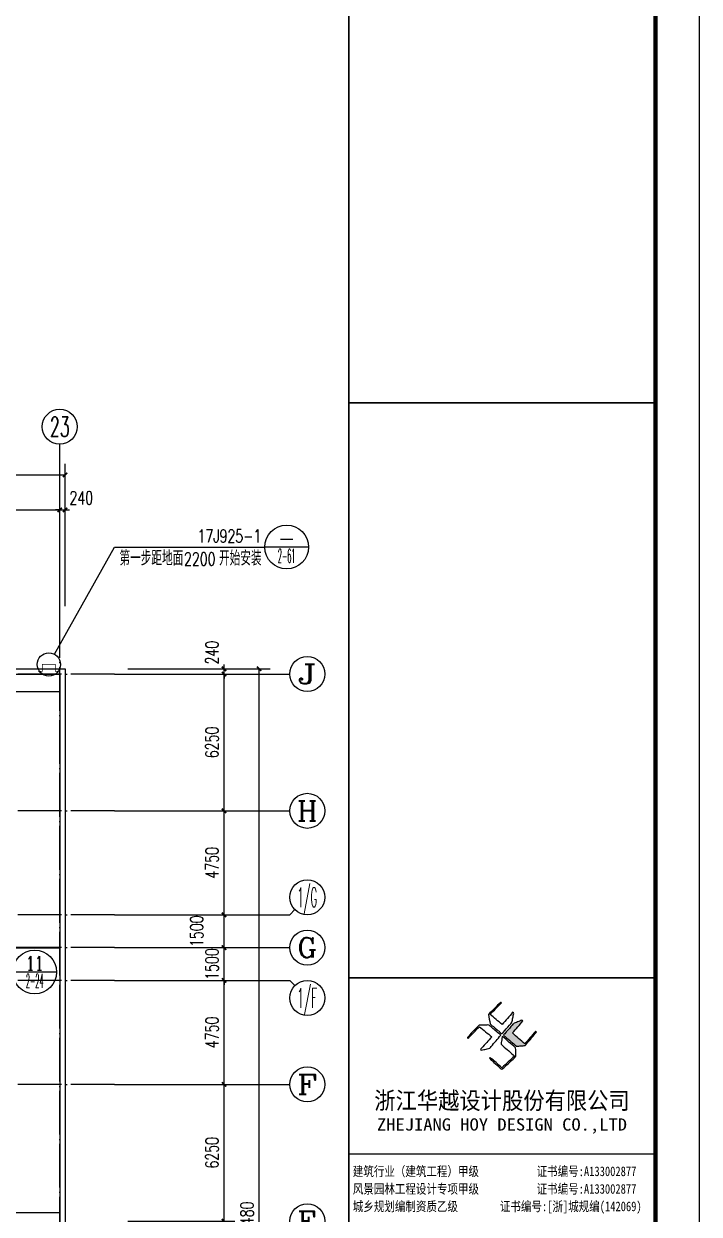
# Model space of a CAD drawing. Extents: x 13898408 to 14113608, y -853943 to -68012.
# Drawn here: x 14077765 to 14108608, y -511923 to -457533 of the extents above; entities that cross this region are included whole.
import ezdxf
from ezdxf.enums import TextEntityAlignment as Align

# ---------------------------------------------------------------- set-up
doc = ezdxf.new("R2010")
doc.units = 0
doc.header["$LTSCALE"] = 1000
doc.header["$MEASUREMENT"] = 0
doc.linetypes.add('DOTE', pattern=[2.42, 2, -0.2, 0.02, -0.2])
for name, color, linetype in [('AXIS', 3, 'Continuous'), ('AXIS_TEXT', 7, 'Continuous'), ('DIM_IDEN', 3, 'Continuous'), ('DIM_LEAD', 3, 'Continuous'), ('DOTE', 1, 'DOTE'), ('PUB_TEXT', 7, 'Continuous'), ('PUB_TITLE', 4, 'Continuous'), ('TK', 4, 'Continuous')]:
    doc.layers.add(name, color=color, linetype=linetype)
doc.styles.add('-宋体', font='', dxfattribs={"width": 0.8})
doc.styles.add('_TCH_AXIS', font='COMPLEX', dxfattribs={"bigfont": 'GBCBIG'})
doc.styles.add('_TCH_DIM', font='SIMPLEX', dxfattribs={"bigfont": 'GBCBIG'})
doc.styles.add('_TCH_DIM_T3', font='SIMPLEX', dxfattribs={"width": 0.705882, "bigfont": 'GBCBIG'})
doc.styles.add('_TCH_LABEL', font='COMPLEX', dxfattribs={"bigfont": 'GBCBIG'})
doc.styles.add('COMPLEX', font='COMPLEX')
doc.styles.add('HT', font='simhei.ttf', dxfattribs={"width": 0.8})
doc.styles.add('图签黑体', font='simhei.ttf', dxfattribs={"height": 550})
doc.styles.get('-宋体').set_extended_font_data('SimSun')
doc.dimstyles.new('_TCH_ARCH&&200', dxfattribs={"dimtxt": 595, "dimasz": 200, "dimexe": 500, "dimexo": 600, "dimgap": 252.5, "dimtad": 1, "dimdec": 0, "dimzin": 0, "dimdsep": 46, "dimtxsty": '_TCH_DIM_T3', "dimblk": 'ARCHTICK', "dimcen": 0.09, "dimclrt": 7, "dimazin": 2, "dimtfac": 1, "dimtdec": 0, "dimtix": 1, "dimtmove": 2, "dimatfit": 3, "dimfxl": 0, "dimtolj": 1, "dimtzin": 0, "dimarcsym": 0})

# ---------------------------------------------------------------- blocks, each defined once
blk = doc.blocks.new('A$C053D6479')
at = {"layer": 'PUB_TITLE'}
h = blk.add_hatch(color=256, dxfattribs=at)
h.dxf.hatch_style = 1
edge = h.paths.add_edge_path()
edge.add_spline(control_points=[(1026, 827), (1105, 920), (1188, 1008), (1266, 1102)], knot_values=[13, 13, 13, 13, 14, 14, 14, 14], degree=3, periodic=0)
edge.add_spline(control_points=[(1266, 1102), (1258, 1111), (1249, 1119), (1239, 1116)], knot_values=[12, 12, 12, 12, 13, 13, 13, 13], degree=3, periodic=0)
edge.add_spline(control_points=[(1239, 1116), (1210, 1107), (1179, 1092), (1144, 1077)], knot_values=[11, 11, 11, 11, 12, 12, 12, 12], degree=3, periodic=0)
edge.add_spline(control_points=[(1144, 1077), (1109, 1063), (1069, 1053), (1047, 1038)], knot_values=[10, 10, 10, 10, 11, 11, 11, 11], degree=3, periodic=0)
edge.add_spline(control_points=[(1047, 1038), (1028, 1026), (1007, 992), (991, 972)], knot_values=[9, 9, 9, 9, 10, 10, 10, 10], degree=3, periodic=0)
edge.add_spline(control_points=[(991, 972), (942, 913), (899, 868), (849, 810)], knot_values=[8, 8, 8, 8, 9, 9, 9, 9], degree=3, periodic=0)
edge.add_spline(control_points=[(849, 810), (842, 801), (822, 776), (822, 775)], knot_values=[7, 7, 7, 7, 8, 8, 8, 8], degree=3, periodic=0)
edge.add_spline(control_points=[(822, 775), (823, 771), (848, 752), (859, 744)], knot_values=[6, 6, 6, 6, 7, 7, 7, 7], degree=3, periodic=0)
edge.add_spline(control_points=[(859, 744), (949, 670), (1035, 592), (1122, 521)], knot_values=[5, 5, 5, 5, 6, 6, 6, 6], degree=3, periodic=0)
edge.add_spline(control_points=[(1122, 521), (1153, 527), (1185, 530), (1217, 533)], knot_values=[4, 4, 4, 4, 5, 5, 5, 5], degree=3, periodic=0)
edge.add_spline(control_points=[(1217, 533), (1246, 535), (1293, 532), (1316, 542)], knot_values=[3, 3, 3, 3, 4, 4, 4, 4], degree=3, periodic=0)
edge.add_spline(control_points=[(1316, 542), (1327, 547), (1338, 565), (1349, 579)], knot_values=[2, 2, 2, 2, 3, 3, 3, 3], degree=3, periodic=0)
edge.add_spline(control_points=[(1349, 579), (1423, 670), (1507, 759), (1572, 848)], knot_values=[1, 1, 1, 1, 2, 2, 2, 2], degree=3, periodic=0)
edge.add_spline(control_points=[(1572, 848), (1564, 852), (1561, 861), (1551, 862)], knot_values=[0, 0, 0, 0, 1, 1, 1, 1], degree=3, periodic=0)
edge.add_spline(control_points=[(1551, 862), (1469, 769), (1393, 671), (1310, 579)], knot_values=[15, 15, 15, 15, 16, 16, 16, 16], degree=3, periodic=0)
edge.add_spline(control_points=[(1310, 579), (1216, 662), (1118, 742), (1026, 827)], knot_values=[14, 14, 14, 14, 15, 15, 15, 15], degree=3, periodic=0)
at = {"layer": 'TK'}
for points, knots in [([(1031, 1298), (1066, 1286), (1054, 1262), (1045, 1224), (1036, 1188), (1031, 1158), (1024, 1121), (1020, 1104), (1017, 1085), (1012, 1071), (1004, 1052), (976, 1026), (956, 1003), (906, 946), (866, 899), (814, 839), (806, 829), (789, 806), (787, 806), (777, 804), (728, 856), (719, 864), (651, 922), (580, 978), (514, 1036), (509, 1106), (488, 1176), (479, 1247), (570, 1343), (663, 1436), (758, 1526), (764, 1523), (768, 1518), (774, 1515), (693, 1422), (599, 1343), (520, 1249), (607, 1171), (698, 1096), (789, 1021), (874, 1109), (950, 1206), (1031, 1298)], [0, 0, 0, 0, 1, 1, 1, 2, 2, 2, 3, 3, 3, 4, 4, 4, 5, 5, 5, 6, 6, 6, 7, 7, 7, 8, 8, 8, 9, 9, 9, 10, 10, 10, 11, 11, 11, 12, 12, 12, 13, 13, 13, 14, 14, 14, 14]), ([(1551, 862), (1561, 861), (1564, 852), (1572, 848), (1507, 759), (1423, 670), (1349, 579), (1338, 565), (1327, 547), (1316, 542), (1293, 532), (1246, 535), (1217, 533), (1185, 530), (1153, 527), (1122, 521), (1035, 592), (949, 670), (859, 744), (848, 752), (823, 771), (822, 775), (822, 776), (842, 801), (849, 810), (899, 868), (942, 913), (991, 972), (1007, 992), (1028, 1026), (1047, 1038), (1069, 1053), (1109, 1063), (1144, 1077), (1179, 1092), (1210, 1107), (1239, 1116), (1249, 1119), (1258, 1111), (1266, 1102), (1188, 1008), (1105, 920), (1026, 827), (1118, 742), (1216, 662), (1310, 579), (1393, 671), (1469, 769), (1551, 862)], [0, 0, 0, 0, 1, 1, 1, 2, 2, 2, 3, 3, 3, 4, 4, 4, 5, 5, 5, 6, 6, 6, 7, 7, 7, 8, 8, 8, 9, 9, 9, 10, 10, 10, 11, 11, 11, 12, 12, 12, 13, 13, 13, 14, 14, 14, 15, 15, 15, 16, 16, 16, 16]), ([(555, 949), (624, 891), (699, 833), (760, 773), (689, 691), (614, 604), (539, 517), (529, 505), (516, 487), (506, 482), (492, 475), (469, 472), (452, 467), (416, 456), (383, 448), (342, 438), (323, 433), (297, 422), (293, 440), (291, 452), (313, 470), (322, 480), (400, 566), (477, 652), (553, 736), (460, 815), (366, 894), (270, 970), (183, 883), (101, 791), (16, 703), (-18, 714), (9, 735), (28, 755), (103, 838), (192, 930), (266, 1005), (319, 1009), (387, 1005), (442, 1007), (456, 1008), (472, 1011), (485, 1007), (507, 1000), (534, 967), (555, 949)], [0, 0, 0, 0, 1, 1, 1, 2, 2, 2, 3, 3, 3, 4, 4, 4, 5, 5, 5, 6, 6, 6, 7, 7, 7, 8, 8, 8, 9, 9, 9, 10, 10, 10, 11, 11, 11, 12, 12, 12, 13, 13, 13, 14, 14, 14, 15, 15, 15, 15]), ([(1097, 490), (1100, 425), (1106, 361), (1107, 294), (1018, 207), (925, 121), (830, 33), (818, 21), (800, 0), (787, 0), (768, -1), (725, 49), (712, 60), (662, 103), (616, 143), (568, 186), (545, 207), (518, 224), (499, 250), (501, 259), (511, 261), (516, 267), (609, 192), (696, 111), (785, 33), (883, 118), (977, 208), (1070, 298), (992, 373), (892, 456), (803, 534), (791, 544), (768, 561), (766, 569), (761, 588), (776, 634), (780, 655), (785, 690), (788, 721), (795, 746), (897, 661), (998, 576), (1097, 490)], [0, 0, 0, 0, 1, 1, 1, 2, 2, 2, 3, 3, 3, 4, 4, 4, 5, 5, 5, 6, 6, 6, 7, 7, 7, 8, 8, 8, 9, 9, 9, 10, 10, 10, 11, 11, 11, 12, 12, 12, 13, 13, 13, 14, 14, 14, 14])]:
    blk.add_open_spline(points, degree=3, knots=knots, dxfattribs=at)
blk = doc.blocks.new('GeYuanFrame_36671151', base_point=(20.09, 4.53))
at = {"layer": 'TK'}
blk.add_line((991.09, 316.93), (1061.09, 316.93), dxfattribs=at)
blk.add_lwpolyline([(20.09, 4.53), (20.09, 598.53), (1071.09, 598.53), (1071.09, 4.53)], close=True, dxfattribs=at)
at = {"layer": 'TK', "const_width": 1}
blk.add_lwpolyline([(45.09, 588.53), (1061.09, 588.53), (1061.09, 14.53), (45.09, 14.53)], close=True, dxfattribs=at)
at = {"layer": 'TK'}
for points, const_width in [([(991.09, 588.53), (991.09, 14.53)], 0.4), ([(991.09, 488.5), (1061.09, 488.5)], 0.35), ([(991.09, 357.14), (1061.09, 357.14)], 0.35)]:
    blk.add_lwpolyline(points, dxfattribs=dict(at, const_width=const_width))
at = {"layer": 'PUB_TITLE', "xscale": 0.01000000000021828, "yscale": 0.01000000000021828, "zscale": 0.01}
blk.add_blockref('A$C053D6479', (1018.19, 336.27), dxfattribs=at)
at = {"layer": 'TK'}
for s, height, style, width, p in [('浙江华越设计股份有限公司', 3.96, 'HT', 0.9, (1026.07, 329.16)), ('ZHEJIANG HOY DESIGN CO.,LTD', 2.8, '图签黑体', 1.11, (1026.06, 323.29))]:
    blk.add_text(s, height=height, dxfattribs=dict(at, style=style, width=width)).set_placement(p, align=Align.MIDDLE)
at = {"layer": 'TK', "style": '-宋体', "width": 0.8}
for s, p in [('建筑行业（建筑工程）甲级           证书编号:A133002877', (992, 311.83)), ('风景园林工程设计专项甲级           证书编号:A133002877', (992, 307.81)), ('城乡规划编制资质乙级        证书编号:[浙]城规编(142069)', (992, 303.82))]:
    blk.add_text(s, height=2.2, dxfattribs=at).set_placement(p)
blk = doc.blocks.new('_AXISO')
blk.add_circle((0, 0), 0.5)
at = {"layer": 'AXIS_TEXT', "style": 'COMPLEX', "width": 1.041667}
blk.add_attdef('A', text='', height=0.56, dxfattribs=at).set_placement((-0.25, -0.28), (0.25, -0.28), align=Align.FIT)
blk = doc.blocks.new('_ArchTick')
at = {"color": 0, "linetype": 'ByBlock', "const_width": 0.4}
blk.add_lwpolyline([(-0.5, -0.5), (0.5, 0.5)], dxfattribs=at)
blk = doc.blocks.new('*D288')
at = {"layer": 'AXIS', "color": 0, "lineweight": -2}
for p, q in [((13916368, -484143), (13916368, -477643)), ((14079648, -484143), (14079648, -477643)), ((13916368, -478143), (14079648, -478143))]:
    blk.add_line(p, q, dxfattribs=at)
at = {"layer": 'Defpoints', "color": 0}
for p in [(14079648, -478143), (13916368, -484743), (14079648, -484743)]:
    blk.add_point(p, dxfattribs=at)
at = {"layer": 'AXIS', "color": 0, "lineweight": -2, "xscale": 200, "yscale": 200, "zscale": 200, "rotation": 180}
blk.add_blockref('_ArchTick', (13916368, -478143), dxfattribs=at)
at = {"layer": 'AXIS', "color": 0, "lineweight": -2, "xscale": 200, "yscale": 200, "zscale": 200}
blk.add_blockref('_ArchTick', (14079648, -478143), dxfattribs=at)
at = {"layer": 'AXIS', "color": 7, "insert": (13998008, -477593), "char_height": 595, "attachment_point": 5, "style": '_TCH_DIM_T3'}
blk.add_mtext('\\A1;163280', dxfattribs=at)
blk = doc.blocks.new('*D311')
at = {"layer": 'AXIS', "color": 0, "lineweight": -2}
for p, q in [((14072008, -484143), (14072008, -479243)), ((14079408, -484143), (14079408, -479243)), ((14072008, -479743), (14079408, -479743))]:
    blk.add_line(p, q, dxfattribs=at)
at = {"layer": 'Defpoints', "color": 0}
for p in [(14079408, -479743), (14072008, -484743), (14079408, -484743)]:
    blk.add_point(p, dxfattribs=at)
at = {"layer": 'AXIS', "color": 0, "lineweight": -2, "xscale": 200, "yscale": 200, "zscale": 200, "rotation": 180}
blk.add_blockref('_ArchTick', (14072008, -479743), dxfattribs=at)
at = {"layer": 'AXIS', "color": 0, "lineweight": -2, "xscale": 200, "yscale": 200, "zscale": 200}
blk.add_blockref('_ArchTick', (14079408, -479743), dxfattribs=at)
at = {"layer": 'AXIS', "color": 7, "insert": (14075708, -479193), "char_height": 595, "attachment_point": 5, "style": '_TCH_DIM_T3'}
blk.add_mtext('\\A1;7400', dxfattribs=at)
blk = doc.blocks.new('*D312')
at = {"layer": 'AXIS', "color": 0, "lineweight": -2}
for p, q in [((14079408, -484143), (14079408, -479243)), ((14079648, -484143), (14079648, -479243)), ((14079408, -479743), (14079208, -479743)), ((14079408, -479743), (14079648, -479743)), ((14079648, -479743), (14079848, -479743))]:
    blk.add_line(p, q, dxfattribs=at)
at = {"layer": 'Defpoints', "color": 0}
for p in [(14079648, -479743), (14079408, -484743), (14079648, -484743)]:
    blk.add_point(p, dxfattribs=at)
at = {"layer": 'AXIS', "color": 0, "lineweight": -2, "xscale": 200, "yscale": 200, "zscale": 200}
blk.add_blockref('_ArchTick', (14079408, -479743), dxfattribs=at)
at = {"layer": 'AXIS', "color": 0, "lineweight": -2, "xscale": 200, "yscale": 200, "zscale": 200, "rotation": 180}
blk.add_blockref('_ArchTick', (14079648, -479743), dxfattribs=at)
at = {"layer": 'AXIS', "color": 7, "insert": (14080388, -479193), "char_height": 595, "attachment_point": 5, "style": '_TCH_DIM_T3'}
blk.add_mtext('\\A1;240', dxfattribs=at)
blk = doc.blocks.new('*D313')
at = {"layer": 'AXIS', "color": 0, "lineweight": -2}
for p, q in [((14082508, -487003), (14089008, -487003)), ((14088508, -537483), (14088508, -487003)), ((14082508, -537483), (14089008, -537483))]:
    blk.add_line(p, q, dxfattribs=at)
at = {"layer": 'Defpoints', "color": 0}
for p in [(14081908, -487003), (14088508, -487003), (14081908, -537483)]:
    blk.add_point(p, dxfattribs=at)
at = {"layer": 'AXIS', "color": 0, "lineweight": -2, "xscale": 200, "yscale": 200, "zscale": 200}
for p, rotation in [((14088508, -487003), 90), ((14088508, -537483), 270)]:
    blk.add_blockref('_ArchTick', p, dxfattribs=dict(at, rotation=rotation))
at = {"layer": 'AXIS', "color": 7, "insert": (14087958, -512243), "char_height": 595, "attachment_point": 5, "rotation": 90, "style": '_TCH_DIM_T3'}
blk.add_mtext('\\A1;50480', dxfattribs=at)
blk = doc.blocks.new('*D321')
at = {"layer": 'AXIS', "color": 0, "lineweight": -2}
for p, q in [((14082508, -505993), (14087408, -505993)), ((14086908, -512243), (14086908, -505993)), ((14082508, -512243), (14087408, -512243))]:
    blk.add_line(p, q, dxfattribs=at)
at = {"layer": 'Defpoints', "color": 0}
for p in [(14081908, -505993), (14086908, -505993), (14081908, -512243)]:
    blk.add_point(p, dxfattribs=at)
at = {"layer": 'AXIS', "color": 0, "lineweight": -2, "xscale": 200, "yscale": 200, "zscale": 200}
for p, rotation in [((14086908, -505993), 90), ((14086908, -512243), 270)]:
    blk.add_blockref('_ArchTick', p, dxfattribs=dict(at, rotation=rotation))
at = {"layer": 'AXIS', "color": 7, "insert": (14086358, -509118), "char_height": 595, "attachment_point": 5, "rotation": 90, "style": '_TCH_DIM_T3'}
blk.add_mtext('\\A1;6250', dxfattribs=at)
blk = doc.blocks.new('*D322')
at = {"layer": 'AXIS', "color": 0, "lineweight": -2}
for p, q in [((14082508, -501243), (14087408, -501243)), ((14086908, -505993), (14086908, -501243)), ((14082508, -505993), (14087408, -505993))]:
    blk.add_line(p, q, dxfattribs=at)
at = {"layer": 'Defpoints', "color": 0}
for p in [(14081908, -501243), (14086908, -501243), (14081908, -505993)]:
    blk.add_point(p, dxfattribs=at)
at = {"layer": 'AXIS', "color": 0, "lineweight": -2, "xscale": 200, "yscale": 200, "zscale": 200}
for p, rotation in [((14086908, -501243), 90), ((14086908, -505993), 270)]:
    blk.add_blockref('_ArchTick', p, dxfattribs=dict(at, rotation=rotation))
at = {"layer": 'AXIS', "color": 7, "insert": (14086358, -503618), "char_height": 595, "attachment_point": 5, "rotation": 90, "style": '_TCH_DIM_T3'}
blk.add_mtext('\\A1;4750', dxfattribs=at)
blk = doc.blocks.new('*D323')
at = {"layer": 'AXIS', "color": 0, "lineweight": -2}
for p, q in [((14082508, -499743), (14087408, -499743)), ((14086908, -499743), (14086908, -499543)), ((14086908, -501243), (14086908, -499743)), ((14082508, -501243), (14087408, -501243)), ((14086908, -501243), (14086908, -501443))]:
    blk.add_line(p, q, dxfattribs=at)
at = {"layer": 'Defpoints', "color": 0}
for p in [(14081908, -499743), (14086908, -499743), (14081908, -501243)]:
    blk.add_point(p, dxfattribs=at)
at = {"layer": 'AXIS', "color": 0, "lineweight": -2, "xscale": 200, "yscale": 200, "zscale": 200}
for p, rotation in [((14086908, -499743), 270), ((14086908, -501243), 90)]:
    blk.add_blockref('_ArchTick', p, dxfattribs=dict(at, rotation=rotation))
at = {"layer": 'AXIS', "color": 7, "insert": (14086358, -500493), "char_height": 595, "attachment_point": 5, "rotation": 90, "style": '_TCH_DIM_T3'}
blk.add_mtext('\\A1;1500', dxfattribs=at)
blk = doc.blocks.new('*D324')
at = {"layer": 'AXIS', "color": 0, "lineweight": -2}
for p, q in [((14082508, -498243), (14087408, -498243)), ((14086908, -499743), (14086908, -498243)), ((14082508, -499743), (14087408, -499743))]:
    blk.add_line(p, q, dxfattribs=at)
at = {"layer": 'Defpoints', "color": 0}
for p in [(14081908, -498243), (14086908, -498243), (14081908, -499743)]:
    blk.add_point(p, dxfattribs=at)
at = {"layer": 'AXIS', "color": 0, "lineweight": -2, "xscale": 200, "yscale": 200, "zscale": 200}
for p, rotation in [((14086908, -498243), 90), ((14086908, -499743), 270)]:
    blk.add_blockref('_ArchTick', p, dxfattribs=dict(at, rotation=rotation))
at = {"layer": 'AXIS', "color": 7, "insert": (14085658, -498993), "char_height": 595, "attachment_point": 5, "rotation": 90, "style": '_TCH_DIM_T3'}
blk.add_mtext('\\A1;1500', dxfattribs=at)
blk = doc.blocks.new('*D325')
at = {"layer": 'AXIS', "color": 0, "lineweight": -2}
for p, q in [((14082508, -493493), (14087408, -493493)), ((14086908, -498243), (14086908, -493493)), ((14082508, -498243), (14087408, -498243))]:
    blk.add_line(p, q, dxfattribs=at)
at = {"layer": 'Defpoints', "color": 0}
for p in [(14081908, -493493), (14086908, -493493), (14081908, -498243)]:
    blk.add_point(p, dxfattribs=at)
at = {"layer": 'AXIS', "color": 0, "lineweight": -2, "xscale": 200, "yscale": 200, "zscale": 200}
for p, rotation in [((14086908, -493493), 90), ((14086908, -498243), 270)]:
    blk.add_blockref('_ArchTick', p, dxfattribs=dict(at, rotation=rotation))
at = {"layer": 'AXIS', "color": 7, "insert": (14086358, -495868), "char_height": 595, "attachment_point": 5, "rotation": 90, "style": '_TCH_DIM_T3'}
blk.add_mtext('\\A1;4750', dxfattribs=at)
blk = doc.blocks.new('*D326')
at = {"layer": 'AXIS', "color": 0, "lineweight": -2}
for p, q in [((14082508, -487243), (14087408, -487243)), ((14086908, -493493), (14086908, -487243)), ((14082508, -493493), (14087408, -493493))]:
    blk.add_line(p, q, dxfattribs=at)
at = {"layer": 'Defpoints', "color": 0}
for p in [(14081908, -487243), (14086908, -487243), (14081908, -493493)]:
    blk.add_point(p, dxfattribs=at)
at = {"layer": 'AXIS', "color": 0, "lineweight": -2, "xscale": 200, "yscale": 200, "zscale": 200}
for p, rotation in [((14086908, -487243), 90), ((14086908, -493493), 270)]:
    blk.add_blockref('_ArchTick', p, dxfattribs=dict(at, rotation=rotation))
at = {"layer": 'AXIS', "color": 7, "insert": (14086358, -490368), "char_height": 595, "attachment_point": 5, "rotation": 90, "style": '_TCH_DIM_T3'}
blk.add_mtext('\\A1;6250', dxfattribs=at)
blk = doc.blocks.new('*D327')
at = {"layer": 'AXIS', "color": 0, "lineweight": -2}
for p, q in [((14082508, -487003), (14087408, -487003)), ((14082508, -487243), (14087408, -487243)), ((14086908, -487003), (14086908, -486803)), ((14086908, -487243), (14086908, -487003)), ((14086908, -487243), (14086908, -487443))]:
    blk.add_line(p, q, dxfattribs=at)
at = {"layer": 'Defpoints', "color": 0}
for p in [(14081908, -487003), (14081908, -487243), (14086908, -487003)]:
    blk.add_point(p, dxfattribs=at)
at = {"layer": 'AXIS', "color": 0, "lineweight": -2, "xscale": 200, "yscale": 200, "zscale": 200}
for p, rotation in [((14086908, -487003), 270), ((14086908, -487243), 90)]:
    blk.add_blockref('_ArchTick', p, dxfattribs=dict(at, rotation=rotation))
at = {"layer": 'AXIS', "color": 7, "insert": (14086358, -486263), "char_height": 595, "attachment_point": 5, "rotation": 90, "style": '_TCH_DIM_T3'}
blk.add_mtext('\\A1;240', dxfattribs=at)

msp = doc.modelspace()

# ---------------------------------------------------------------- linework, layer by layer
at = {"ltscale": 0.5}
for p, q in [((13916608, -488043.1), (14079408, -488043.1)), ((13916608, -511843.1), (14079408, -511843.1))]:
    msp.add_line(p, q, dxfattribs=at)
at = {"const_width": 30}
msp.add_lwpolyline([(14079408, -487123.1), (14079208, -487123.1), (14079208, -486803.1), (14078608, -486803.1), (14078608, -487123.1), (14078408, -487123.1)], dxfattribs=at)
at = {"ltscale": 0.5}
for points in [[(13916368, -487003.1), (14079648, -487003.1), (14079648, -537483.1), (13916368, -537483.1)], [(13916608, -487243.1), (14079408, -487243.1), (14079408, -537243.1), (13916608, -537243.1)]]:
    msp.add_lwpolyline(points, close=True, dxfattribs=at)
at = {"ltscale": 0.5, "const_width": 100}
msp.add_lwpolyline([(14079408, -499743.1), (14072338, -499743.1)], dxfattribs=at)
at = {"layer": 'AXIS'}
for p, q in [((14079408, -484743.1), (14079408, -476743.1)), ((14081908, -487243.1), (14089908, -487243.1)), ((14081908, -493493.1), (14089908, -493493.1)), ((14090142.3, -498008.8), (14089908, -498243.1)), ((14081908, -498243.1), (14089908, -498243.1)), ((14081908, -499743.1), (14089908, -499743.1)), ((14081908, -501243.1), (14089908, -501243.1)), ((14090142.3, -501477.4), (14089908, -501243.1)), ((14081908, -505993.1), (14089908, -505993.1))]:
    msp.add_line(p, q, dxfattribs=at)
at = {"layer": 'DIM_IDEN'}
msp.add_line((14079263.4, -500857.6), (14077263.4, -500857.6), dxfattribs=at)
msp.add_circle((14078263.4, -500857.6), 1000, dxfattribs=at)
at = {"layer": 'DIM_LEAD'}
for p, q in [((14079166.9, -486340.4), (14081908, -481443.1)), ((14081908, -481443.1), (14088767.5, -481443.1)), ((14090767.5, -481443.1), (14088767.5, -481443.1))]:
    msp.add_line(p, q, dxfattribs=at)
for centre, radius in [((14089767.5, -481443.1), 1000), ((14078908, -486803.1), 530.2)]:
    msp.add_circle(centre, radius, dxfattribs=at)
at = {"layer": 'DOTE'}
for p, q in [((14079408, -539743.1), (14079408, -484743.1)), ((14081908, -487243.1), (13914108, -487243.1)), ((14081908, -493493.1), (13914108, -493493.1)), ((14081908, -498243.1), (13914108, -498243.1)), ((14081908, -499743.1), (13914108, -499743.1)), ((14081908, -501243.1), (13914108, -501243.1)), ((14081908, -505993.1), (13914108, -505993.1))]:
    msp.add_line(p, q, dxfattribs=at)

# ---------------------------------------------------------------- block references
at = {"xscale": 200, "yscale": 200, "zscale": 200}
msp.add_blockref('GeYuanFrame_36671151', (13898408, -571643.1), dxfattribs=at)
at = {"layer": 'AXIS'}
ref = msp.add_blockref('_AXISO', (14079408, -475943.1), dxfattribs=dict(at, xscale=1600, yscale=1600, zscale=1600))
ref.add_attrib('A', '23', dxfattribs={"layer": 'AXIS_TEXT', "ltscale": 0.5, "height": 905.1, "style": '_TCH_AXIS', "width": 0.617647}).set_placement((14078955.4, -476395.6), (14079860.5, -476395.6), align=Align.FIT)
ref = msp.add_blockref('_AXISO', (14090708, -487243.1), dxfattribs=dict(at, xscale=1600, yscale=1600, zscale=1600))
ref.add_attrib('A', 'J', dxfattribs={"layer": 'AXIS_TEXT', "ltscale": 0.5, "height": 905.1, "style": '_TCH_AXIS', "width": 1.909091}).set_placement((14090255.4, -487695.6), (14091160.5, -487695.6), align=Align.FIT)
ref = msp.add_blockref('_AXISO', (14090708, -493493.1), dxfattribs=dict(at, xscale=1600, yscale=1600, zscale=1600))
ref.add_attrib('A', 'H', dxfattribs={"layer": 'AXIS_TEXT', "ltscale": 0.5, "height": 905.1, "style": '_TCH_AXIS', "width": 1.05}).set_placement((14090255.4, -493945.6), (14091160.5, -493945.6), align=Align.FIT)
ref = msp.add_blockref('_AXISO', (14090708, -497443.1), dxfattribs=dict(at, xscale=1600, yscale=1600, zscale=1600))
ref.add_attrib('A', '1/G', dxfattribs={"layer": 'AXIS_TEXT', "ltscale": 0.5, "height": 905.1, "style": '_TCH_AXIS', "width": 0.381818}).set_placement((14090255.4, -497895.6), (14091160.5, -497895.6), align=Align.FIT)
ref = msp.add_blockref('_AXISO', (14090708, -499743.1), dxfattribs=dict(at, xscale=1600, yscale=1600, zscale=1600))
ref.add_attrib('A', 'G', dxfattribs={"layer": 'AXIS_TEXT', "ltscale": 0.5, "height": 905.1, "style": '_TCH_AXIS', "width": 1.166667}).set_placement((14090255.4, -500195.6), (14091160.5, -500195.6), align=Align.FIT)
ref = msp.add_blockref('_AXISO', (14090708, -502043.1), dxfattribs=dict(at, xscale=1600, yscale=1600, zscale=1600))
ref.add_attrib('A', '1/F', dxfattribs={"layer": 'AXIS_TEXT', "ltscale": 0.5, "height": 905.1, "style": '_TCH_AXIS', "width": 0.396226}).set_placement((14090255.4, -502495.6), (14091160.5, -502495.6), align=Align.FIT)
ref = msp.add_blockref('_AXISO', (14090708, -505993.1), dxfattribs=dict(at, xscale=1600, yscale=1600, zscale=1600))
ref.add_attrib('A', 'F', dxfattribs={"layer": 'AXIS_TEXT', "ltscale": 0.5, "height": 905.1, "style": '_TCH_AXIS', "width": 1.3125}).set_placement((14090255.4, -506445.6), (14091160.5, -506445.6), align=Align.FIT)
ref = msp.add_blockref('_AXISO', (14090708, -512243.1), dxfattribs=dict(at, xscale=1600, yscale=1600, zscale=1600))
ref.add_attrib('A', 'E', dxfattribs={"layer": 'AXIS_TEXT', "ltscale": 0.5, "height": 905.1, "style": '_TCH_AXIS', "width": 1.3125}).set_placement((14090255.4, -512695.6), (14091160.5, -512695.6), align=Align.FIT)

# ---------------------------------------------------------------- texts
at = {"layer": 'PUB_TEXT', "style": '_TCH_DIM', "width": 0.705882}
for s, p in [('17J925-1', (14085697.5, -481233.1)), ('2200', (14085080.9, -482286.1))]:
    msp.add_text(s, height=595, dxfattribs=at).set_placement(p)
at = {"layer": 'PUB_TEXT'}
for s, height, style, width, p, p2 in [('-', 644, '_TCH_DIM', 1.458333, (14089365, -481362.6), (14090170, -481362.6)), ('2-61', 643.99, '_TCH_DIM', 0.369718, (14089365, -482167.6), (14090170, -482167.6)), ('11', 643.99, '_TCH_LABEL', 1.09375, (14077860.9, -500777.1), (14078665.9, -500777.1)), ('2-24', 643.99, '_TCH_LABEL', 0.320122, (14077860.9, -501582.1), (14078665.9, -501582.1))]:
    msp.add_text(s, height=height, dxfattribs=dict(at, style=style, width=width)).set_placement(p, p2, align=Align.FIT)
at = {"layer": 'PUB_TEXT', "style": '_TCH_DIM'}
for s, p in [('第一步距地面', (14082132, -482286.1)), ('开始安装', (14086680.9, -482286.1))]:
    msp.add_text(s, height=675.18, dxfattribs=at).set_placement(p)

# ---------------------------------------------------------------- dimensions: what is measured, and where the dimension line sits
at = {"layer": 'AXIS'}
for p1, p2, distance, text, picture, middle in [((13916368, -484743.1), (14079648, -484743.1), 6600, '163280', '*D288', (13998008, -477593.1)), ((14072008, -484743.1), (14079408, -484743.1), 5000, '7400', '*D311', (14075708, -479193.1)), ((14081908, -537483.1), (14081908, -487003.1), -6600, '50480', '*D313', (14087958, -512243.1)), ((14081908, -493493.1), (14081908, -487243.1), -5000, '6250', '*D326', (14086358, -490368.1)), ((14081908, -498243.1), (14081908, -493493.1), -5000, '4750', '*D325', (14086358, -495868.1)), ((14081908, -501243.1), (14081908, -499743.1), -5000, '1500', '*D323', (14086358, -500493.1)), ((14081908, -505993.1), (14081908, -501243.1), -5000, '4750', '*D322', (14086358, -503618.1)), ((14081908, -512243.1), (14081908, -505993.1), -5000, '6250', '*D321', (14086358, -509118.1))]:
    dim = msp.add_aligned_dim(p1=p1, p2=p2, distance=distance, text=text, dimstyle='_TCH_ARCH&&200', dxfattribs=at)
    dim.commit()
    dim.dimension.update_dxf_attribs({"geometry": picture, "text_midpoint": middle})
for base, p1, p2, angle, text, picture, middle in [((14079648, -479743.1), (14079408, -484743.1), (14079648, -484743.1), 0, '240', '*D312', (14080388, -479193.1)), ((14086908, -487003.1), (14081908, -487243.1), (14081908, -487003.1), 90, '240', '*D327', (14086358, -486263.1)), ((14086908, -498243.1), (14081908, -499743.1), (14081908, -498243.1), 90, '1500', '*D324', (14085658, -498993.1))]:
    dim = msp.add_linear_dim(base=base, p1=p1, p2=p2, angle=angle, text=text, dimstyle='_TCH_ARCH&&200', dxfattribs=at)
    dim.commit()
    dim.dimension.update_dxf_attribs({"geometry": picture, "text_midpoint": middle, "dimtype": 161})

doc.saveas('drawing.dxf')
